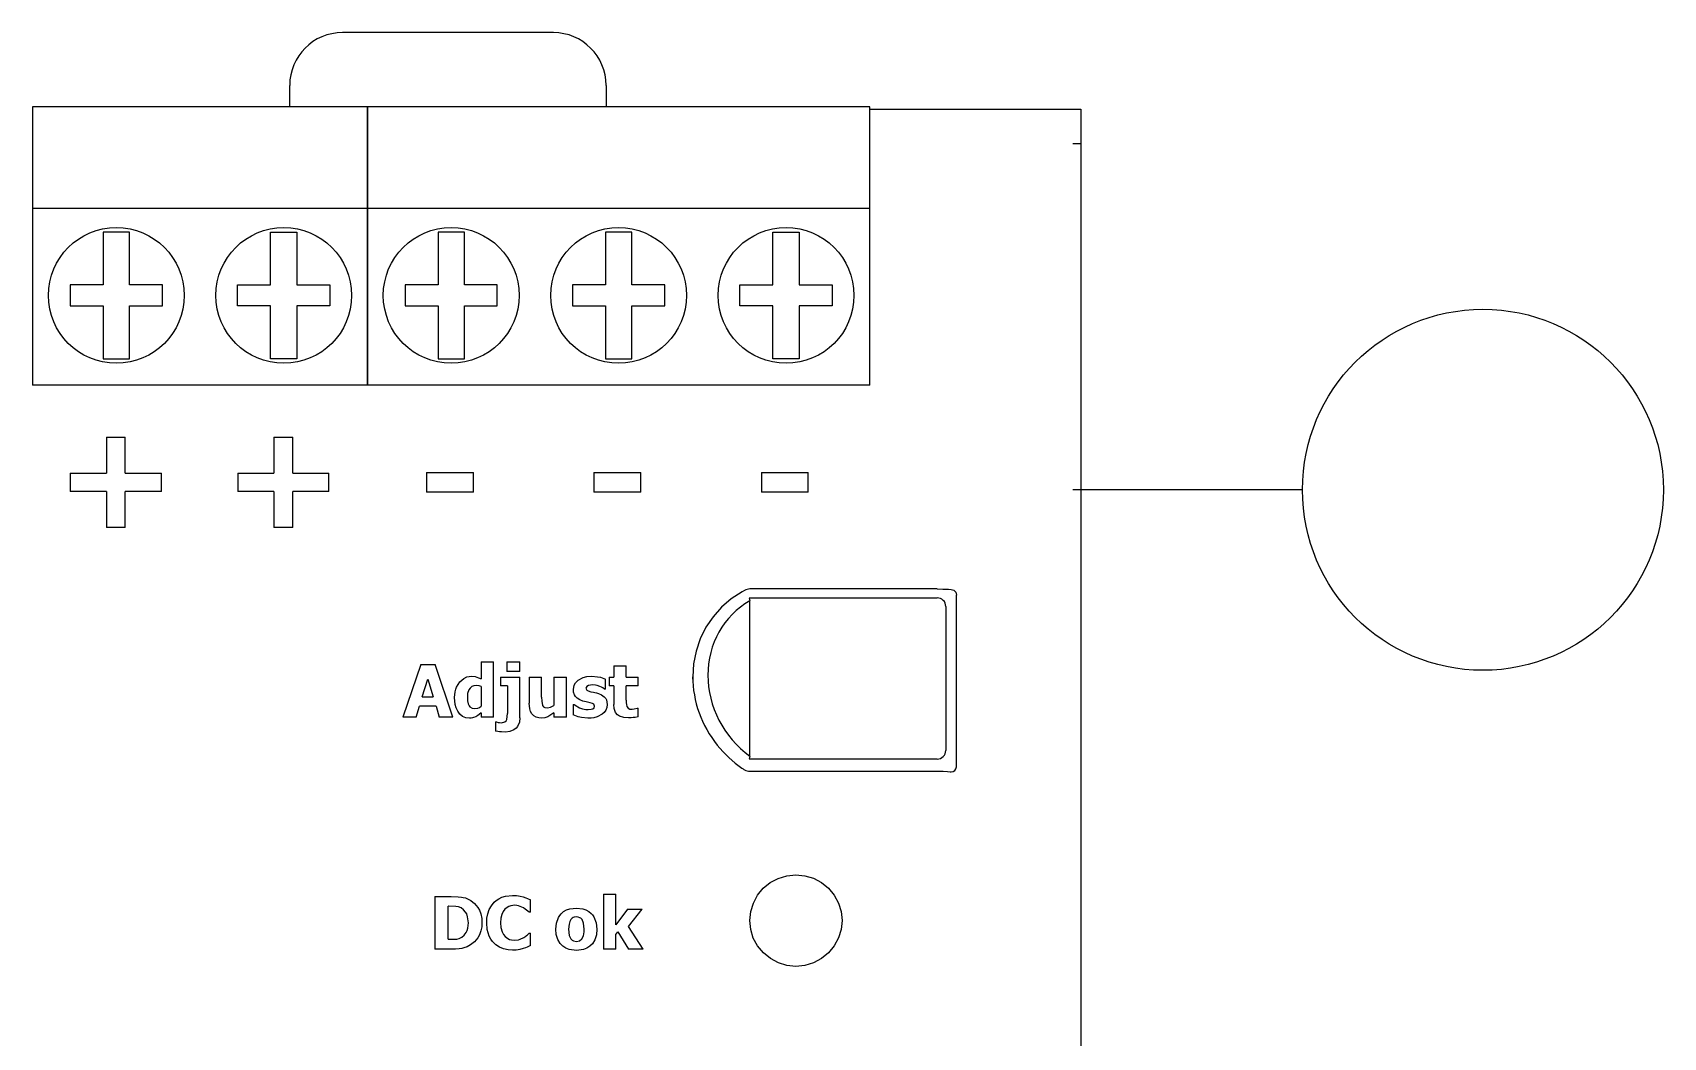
# Model space of a CAD drawing. Header units: inches. Extents: x -38 to 199, y -310 to 64.
# Drawn here: x 85.391 to 88.25, y -58.928 to -57.167 of the extents above; entities that cross this region are included whole.
import ezdxf

# ---------------------------------------------------------------- set-up
doc = ezdxf.new("R2010")
doc.units = ezdxf.units.IN
doc.header["$MEASUREMENT"] = 0

msp = doc.modelspace()

# ---------------------------------------------------------------- linework, layer by layer
at = {"linetype": 'ByBlock', "lineweight": -2}
for p, q in [((86.30379, -57.16658), (85.93398, -57.16658)), ((85.93398, -57.16658), (85.93398, -57.16658)), ((86.30379, -57.16658), (86.30379, -57.16658)), ((85.84153, -57.29665), (85.84153, -57.25903)), ((85.84153, -57.25903), (85.84153, -57.25903)), ((86.39624, -57.25903), (86.39624, -57.29665)), ((86.39624, -57.25903), (86.39624, -57.25903)), ((85.97787, -57.29665), (85.39079, -57.29665)), ((85.39079, -57.29665), (85.39079, -57.31052)), ((85.39079, -57.31052), (85.39079, -57.47462)), ((86.85848, -57.29665), (85.97787, -57.29665)), ((85.97787, -57.29665), (85.97787, -57.31052)), ((85.97787, -57.31052), (85.97787, -57.29665)), ((85.97787, -57.31052), (85.97787, -57.47462)), ((85.97787, -57.47462), (85.97787, -57.31052)), ((86.85848, -57.31052), (86.85848, -57.29665)), ((86.85848, -57.30063), (86.88159, -57.30063)), ((86.85848, -57.47462), (86.85848, -57.31052)), ((86.88159, -57.30063), (87.22829, -57.30063)), ((87.22829, -57.30063), (87.22829, -57.36113)), ((87.21442, -57.36113), (87.22829, -57.36113)), ((87.22829, -57.36113), (87.22829, -62.97219)), ((85.97787, -57.47462), (85.39079, -57.47462)), ((85.39079, -57.47462), (85.39079, -57.78434)), ((86.85848, -57.47462), (85.97787, -57.47462)), ((85.97787, -57.47462), (85.97787, -57.78434)), ((85.97787, -57.78434), (85.97787, -57.47462)), ((86.85848, -57.78434), (86.85848, -57.47462)), ((85.51445, -57.51623), (85.51445, -57.60868)), ((85.56068, -57.51623), (85.51445, -57.51623)), ((85.56068, -57.60868), (85.56068, -57.51623)), ((85.80799, -57.60868), (85.80799, -57.51623)), ((85.80799, -57.51623), (85.85421, -57.51623)), ((85.85421, -57.51623), (85.85421, -57.60868)), ((86.10152, -57.51623), (86.10152, -57.60868)), ((86.14775, -57.51623), (86.10152, -57.51623)), ((86.14775, -57.60868), (86.14775, -57.51623)), ((86.39506, -57.51623), (86.39506, -57.60868)), ((86.44129, -57.51623), (86.39506, -57.51623)), ((86.44129, -57.60868), (86.44129, -57.51623)), ((86.6886, -57.60868), (86.6886, -57.51623)), ((86.6886, -57.51623), (86.73483, -57.51623)), ((86.73483, -57.51623), (86.73483, -57.60868)), ((85.51445, -57.60868), (85.45667, -57.60868)), ((85.45667, -57.60868), (85.45667, -57.64566)), ((85.61846, -57.60868), (85.56068, -57.60868)), ((85.61846, -57.64566), (85.61846, -57.60868)), ((85.7502, -57.60868), (85.80799, -57.60868)), ((85.7502, -57.64566), (85.7502, -57.60868)), ((85.85421, -57.60868), (85.912, -57.60868)), ((85.912, -57.60868), (85.912, -57.64566)), ((86.10152, -57.60868), (86.04374, -57.60868)), ((86.04374, -57.60868), (86.04374, -57.64566)), ((86.20553, -57.60868), (86.14775, -57.60868)), ((86.20553, -57.64566), (86.20553, -57.60868)), ((86.39506, -57.60868), (86.33728, -57.60868)), ((86.33728, -57.60868), (86.33728, -57.64566)), ((86.49907, -57.60868), (86.44129, -57.60868)), ((86.49907, -57.64566), (86.49907, -57.60868)), ((86.63082, -57.60868), (86.6886, -57.60868)), ((86.63082, -57.64566), (86.63082, -57.60868)), ((86.73483, -57.60868), (86.79261, -57.60868)), ((86.79261, -57.60868), (86.79261, -57.64566)), ((85.45667, -57.64566), (85.51445, -57.64566)), ((85.51445, -57.64566), (85.51445, -57.73811)), ((85.56068, -57.73811), (85.56068, -57.64566)), ((85.56068, -57.64566), (85.61846, -57.64566)), ((85.80799, -57.64566), (85.7502, -57.64566)), ((85.80799, -57.73811), (85.80799, -57.64566)), ((85.85421, -57.64566), (85.85421, -57.73811)), ((85.912, -57.64566), (85.85421, -57.64566)), ((86.04374, -57.64566), (86.10152, -57.64566)), ((86.10152, -57.64566), (86.10152, -57.73811)), ((86.14775, -57.73811), (86.14775, -57.64566)), ((86.14775, -57.64566), (86.20553, -57.64566)), ((86.33728, -57.64566), (86.39506, -57.64566)), ((86.39506, -57.64566), (86.39506, -57.73811)), ((86.44129, -57.73811), (86.44129, -57.64566)), ((86.44129, -57.64566), (86.49907, -57.64566)), ((86.6886, -57.64566), (86.63082, -57.64566)), ((86.6886, -57.73811), (86.6886, -57.64566)), ((86.73483, -57.64566), (86.73483, -57.73811)), ((86.79261, -57.64566), (86.73483, -57.64566)), ((85.51445, -57.73811), (85.56068, -57.73811)), ((85.85421, -57.73811), (85.80799, -57.73811)), ((86.10152, -57.73811), (86.14775, -57.73811)), ((86.39506, -57.73811), (86.44129, -57.73811)), ((86.73483, -57.73811), (86.6886, -57.73811)), ((85.97787, -57.78434), (85.39079, -57.78434)), ((86.85848, -57.78434), (85.97787, -57.78434)), ((85.52037, -57.87581), (85.55319, -57.87581)), ((85.52037, -57.87581), (85.52037, -57.93889)), ((85.55319, -57.93889), (85.55319, -57.87581)), ((85.81391, -57.87581), (85.81391, -57.93889)), ((85.81391, -57.87581), (85.84673, -57.87581)), ((85.84673, -57.93889), (85.84673, -57.87581)), ((85.45684, -57.93889), (85.45684, -57.97096)), ((85.45684, -57.93889), (85.52037, -57.93889)), ((85.55319, -57.93889), (85.61672, -57.93889)), ((85.61672, -57.97096), (85.61672, -57.93889)), ((85.75038, -57.93889), (85.81391, -57.93889)), ((85.75038, -57.93889), (85.75038, -57.97096)), ((85.84673, -57.93889), (85.91026, -57.93889)), ((85.91026, -57.97096), (85.91026, -57.93889)), ((86.08147, -57.93769), (86.08147, -57.97216)), ((86.08147, -57.93769), (86.16374, -57.93769)), ((86.16374, -57.97216), (86.16374, -57.93769)), ((86.37489, -57.93769), (86.45715, -57.93769)), ((86.37489, -57.93769), (86.37489, -57.97216)), ((86.45715, -57.97216), (86.45715, -57.93769)), ((86.66843, -57.93769), (86.66843, -57.97216)), ((86.66843, -57.93769), (86.75069, -57.93769)), ((86.75069, -57.97216), (86.75069, -57.93769)), ((85.52037, -57.97096), (85.45684, -57.97096)), ((85.52037, -57.97096), (85.52037, -58.03404)), ((85.61672, -57.97096), (85.55319, -57.97096)), ((85.55319, -58.03404), (85.55319, -57.97096)), ((85.81391, -57.97096), (85.75038, -57.97096)), ((85.81391, -57.97096), (85.81391, -58.03404)), ((85.84673, -58.03404), (85.84673, -57.97096)), ((85.91026, -57.97096), (85.84673, -57.97096)), ((86.16374, -57.97216), (86.08147, -57.97216)), ((86.45715, -57.97216), (86.37489, -57.97216)), ((86.75069, -57.97216), (86.66843, -57.97216)), ((85.55319, -58.03404), (85.52037, -58.03404)), ((85.84673, -58.03404), (85.81391, -58.03404)), ((86.63909, -58.14434), (86.63461, -58.14704)), ((86.97646, -58.14183), (86.6484, -58.14183)), ((87.01036, -58.17552), (87.01036, -58.15238)), ((86.647, -58.15813), (86.64816, -58.16243)), ((86.64816, -58.43495), (86.64816, -58.16243)), ((86.6484, -58.15731), (86.97646, -58.15731)), ((86.99187, -58.17251), (86.99187, -58.42487)), ((87.01036, -58.42789), (87.01036, -58.17552)), ((86.07114, -58.27391), (86.0399, -58.36637)), ((86.07114, -58.27391), (86.09647, -58.27391)), ((86.12771, -58.36637), (86.09647, -58.27391)), ((86.17731, -58.26979), (86.17731, -58.29946)), ((86.17731, -58.26979), (86.19903, -58.26979)), ((86.19903, -58.36637), (86.19903, -58.26979)), ((86.22203, -58.26972), (86.22203, -58.28665)), ((86.22203, -58.26972), (86.24518, -58.26972)), ((86.24518, -58.28665), (86.22203, -58.28665)), ((86.24518, -58.28665), (86.24518, -58.26972)), ((86.40986, -58.27668), (86.43159, -58.27668)), ((86.40986, -58.27668), (86.40986, -58.29661)), ((86.43159, -58.29661), (86.43159, -58.27668)), ((86.5481, -58.29981), (86.5481, -58.29565)), ((86.07399, -58.3307), (86.0835, -58.30013)), ((86.0835, -58.30013), (86.09294, -58.3307)), ((86.17731, -58.31295), (86.17731, -58.34719)), ((86.21095, -58.29661), (86.21095, -58.31175)), ((86.21095, -58.29661), (86.24518, -58.29661)), ((86.22346, -58.31175), (86.21095, -58.31175)), ((86.22346, -58.31175), (86.22346, -58.35992)), ((86.24518, -58.36756), (86.24518, -58.29661)), ((86.26129, -58.29661), (86.28317, -58.29661)), ((86.26129, -58.29661), (86.26129, -58.34202)), ((86.28317, -58.33123), (86.28317, -58.29661)), ((86.30482, -58.29661), (86.30482, -58.34606)), ((86.30482, -58.29661), (86.32655, -58.29661)), ((86.32655, -58.36637), (86.32655, -58.29661)), ((86.39518, -58.31737), (86.39345, -58.31737)), ((86.39518, -58.31737), (86.39518, -58.29969)), ((86.40154, -58.29661), (86.40986, -58.29661)), ((86.40154, -58.29661), (86.40154, -58.31175)), ((86.40986, -58.31175), (86.40154, -58.31175)), ((86.40986, -58.31175), (86.40986, -58.34434)), ((86.43159, -58.29661), (86.45257, -58.29661)), ((86.45257, -58.31175), (86.43159, -58.31175)), ((86.43159, -58.33655), (86.43159, -58.31175)), ((86.45257, -58.31175), (86.45257, -58.29661)), ((86.06313, -58.36637), (86.06897, -58.34748)), ((86.09804, -58.34748), (86.06897, -58.34748)), ((86.07399, -58.3307), (86.09294, -58.3307)), ((86.09804, -58.34748), (86.10381, -58.36637)), ((86.33854, -58.34426), (86.33854, -58.36262)), ((86.33854, -58.34426), (86.34033, -58.34426)), ((86.45069, -58.35048), (86.45257, -58.35048)), ((86.45257, -58.36577), (86.45257, -58.35048)), ((86.06313, -58.36637), (86.0399, -58.36637)), ((86.12771, -58.36637), (86.10381, -58.36637)), ((86.17731, -58.3591), (86.17731, -58.36637)), ((86.19903, -58.36637), (86.17731, -58.36637)), ((86.20218, -58.37491), (86.20383, -58.37491)), ((86.20218, -58.37491), (86.20218, -58.39094)), ((86.30482, -58.35865), (86.30482, -58.36637)), ((86.32655, -58.36637), (86.30482, -58.36637)), ((86.64816, -58.43495), (86.647, -58.43925)), ((87.01036, -58.45345), (87.01036, -58.42789)), ((86.97646, -58.44007), (86.6484, -58.44007)), ((86.6484, -58.46133), (86.97646, -58.46133)), ((86.09609, -58.68063), (86.12471, -58.68063)), ((86.09609, -58.68063), (86.09609, -58.77308)), ((86.26354, -58.70857), (86.26354, -58.68655)), ((86.39166, -58.67651), (86.41338, -58.67651)), ((86.39166, -58.67651), (86.39166, -58.77308)), ((86.41338, -58.7306), (86.41338, -58.67651)), ((86.11932, -58.75578), (86.11932, -58.69786)), ((86.11977, -58.69786), (86.11932, -58.69786)), ((86.26354, -58.70857), (86.26122, -58.70857)), ((86.43399, -58.70333), (86.41338, -58.7306)), ((86.43399, -58.70333), (86.45968, -58.70333)), ((86.43526, -58.73337), (86.45968, -58.70333)), ((86.26144, -58.74521), (86.26354, -58.74521)), ((86.26354, -58.76694), (86.26354, -58.74521)), ((86.41338, -58.74731), (86.41675, -58.74281)), ((86.41338, -58.77308), (86.41338, -58.74731)), ((86.41675, -58.74281), (86.43563, -58.77308)), ((86.46148, -58.77308), (86.43526, -58.73337)), ((86.12501, -58.77308), (86.09609, -58.77308)), ((86.11932, -58.75578), (86.11977, -58.75578)), ((86.41338, -58.77308), (86.39166, -58.77308)), ((86.46148, -58.77308), (86.43563, -58.77308))]:
    msp.add_line(p, q, dxfattribs=at)
msp.add_line((87.61706, -57.9679), (87.21442, -57.9679))
at = {"linetype": 'ByBlock', "lineweight": -2, "flags": 128}
for points in [[(86.63464, -58.14702), (86.6157, -58.15917), (86.59862, -58.17371), (86.58367, -58.19042), (86.57111, -58.20901), (86.56114, -58.22917), (86.55393, -58.25057), (86.54956, -58.27285), (86.5481, -58.29565)], [(86.97646, -58.14183), (86.98672, -58.14187), (86.99663, -58.14222), (87.00119, -58.14266), (87.00569, -58.14412), (87.00916, -58.14767), (87.01036, -58.15238)], [(86.13955, -58.30456), (86.14659, -58.29853), (86.15219, -58.29598), (86.16015, -58.29474)], [(86.16015, -58.29474), (86.16677, -58.29529), (86.16987, -58.29615), (86.17273, -58.29728), (86.17731, -58.29946)], [(86.3473, -58.30163), (86.35616, -58.29706), (86.36219, -58.2955), (86.37135, -58.29474)], [(86.37135, -58.29474), (86.38139, -58.29551), (86.38665, -58.29665), (86.39518, -58.29969)], [(86.1307, -58.33205), (86.13153, -58.32208), (86.13265, -58.31744), (86.13397, -58.31382), (86.13955, -58.30456)], [(86.16861, -58.31107), (86.16455, -58.3115), (86.16078, -58.31297), (86.1577, -58.31552), (86.15563, -58.31861), (86.15352, -58.32504), (86.15296, -58.33183)], [(86.17731, -58.31295), (86.17382, -58.31175), (86.16861, -58.31107)], [(86.33884, -58.31774), (86.34033, -58.31034), (86.34284, -58.30604), (86.3473, -58.30163)], [(86.35532, -58.33842), (86.35008, -58.33635), (86.34539, -58.33333), (86.34231, -58.33004), (86.34083, -58.32756), (86.33928, -58.32278), (86.33884, -58.31774)], [(86.37218, -58.30965), (86.3651, -58.31086), (86.36219, -58.31263), (86.36094, -58.31549)], [(86.36094, -58.31549), (86.36223, -58.31895), (86.3649, -58.32051), (86.36955, -58.32194)], [(86.36955, -58.32194), (86.37409, -58.32291), (86.37649, -58.32334), (86.37912, -58.3239), (86.38296, -58.32501)], [(86.38521, -58.3125), (86.38055, -58.31086), (86.3778, -58.31019), (86.37218, -58.30965)], [(86.38296, -58.32501), (86.38838, -58.32729), (86.39303, -58.33066), (86.39562, -58.33387), (86.39669, -58.33595), (86.39825, -58.34456)], [(86.39345, -58.31737), (86.39036, -58.31529), (86.38834, -58.3141), (86.38521, -58.3125)], [(86.15655, -58.36831), (86.15031, -58.36755), (86.14454, -58.36508), (86.13975, -58.36103), (86.13609, -58.35594), (86.13352, -58.35033), (86.13186, -58.34438), (86.1307, -58.33205)], [(86.15296, -58.33183), (86.15326, -58.33771), (86.15435, -58.34306), (86.15591, -58.34649), (86.15743, -58.34835), (86.16148, -58.35072), (86.16622, -58.35138)], [(86.16622, -58.35138), (86.17139, -58.35047), (86.17412, -58.34929), (86.17731, -58.34719)], [(86.28324, -58.36831), (86.27835, -58.3679), (86.27365, -58.36651), (86.2695, -58.36404), (86.26614, -58.36057), (86.26377, -58.35641), (86.26228, -58.35175), (86.26129, -58.34202)], [(86.28317, -58.33123), (86.28332, -58.33836), (86.28474, -58.34584)], [(86.28474, -58.34584), (86.28664, -58.34831), (86.28892, -58.3496), (86.29366, -58.35026)], [(86.29366, -58.35026), (86.29875, -58.34924), (86.30482, -58.34606)], [(86.34033, -58.34426), (86.34465, -58.34742), (86.34651, -58.34853), (86.3494, -58.34988)], [(86.3494, -58.34988), (86.35461, -58.35185), (86.35773, -58.35267), (86.36059, -58.35312), (86.36453, -58.35333)], [(86.36828, -58.34142), (86.36371, -58.34036), (86.36123, -58.33988), (86.35532, -58.33842)], [(86.36453, -58.35333), (86.37011, -58.35271), (86.3728, -58.35183), (86.37506, -58.35031), (86.37615, -58.34741)], [(86.37615, -58.34741), (86.37481, -58.34398), (86.37222, -58.34254), (86.36828, -58.34142)], [(86.39825, -58.34456), (86.39763, -58.34953), (86.3958, -58.35421), (86.39301, -58.35818), (86.38941, -58.36135)], [(86.43526, -58.36771), (86.42709, -58.36708), (86.41944, -58.36465), (86.41614, -58.36243), (86.41268, -58.35805), (86.41045, -58.35139), (86.40986, -58.34434)], [(86.43159, -58.33655), (86.43163, -58.34144), (86.43174, -58.34414), (86.43264, -58.34786)], [(86.43264, -58.34786), (86.43509, -58.3509), (86.4381, -58.35219), (86.44215, -58.35258)], [(86.44215, -58.35258), (86.44572, -58.35209), (86.45069, -58.35048)], [(86.16772, -58.36584), (86.16396, -58.3673), (86.16179, -58.36786), (86.1597, -58.36817), (86.15655, -58.36831)], [(86.17731, -58.3591), (86.1736, -58.362), (86.17139, -58.36361), (86.16772, -58.36584)], [(86.20383, -58.37491), (86.20725, -58.37576), (86.20913, -58.37608), (86.21267, -58.3764)], [(86.21267, -58.3764), (86.21891, -58.37492), (86.22106, -58.37279), (86.22216, -58.37039), (86.22346, -58.35992)], [(86.24518, -58.36756), (86.24426, -58.37546), (86.24105, -58.38265), (86.23851, -58.38568), (86.23428, -58.38897), (86.22755, -58.39173), (86.22009, -58.39259)], [(86.30482, -58.35865), (86.29432, -58.36592), (86.28901, -58.36776), (86.28324, -58.36831)], [(86.36438, -58.36824), (86.35323, -58.36727), (86.34727, -58.36587), (86.33854, -58.36262)], [(86.38941, -58.36135), (86.3807, -58.36587), (86.37464, -58.36743), (86.37011, -58.36801), (86.36438, -58.36824)], [(86.45257, -58.36577), (86.44698, -58.36691), (86.44378, -58.36734), (86.44046, -58.36759), (86.43526, -58.36771)], [(86.22009, -58.39259), (86.21309, -58.39239), (86.20961, -58.3921), (86.20664, -58.39175), (86.20218, -58.39094)], [(86.59124, -58.41581), (86.60082, -58.42693), (86.6112, -58.43735), (86.6223, -58.44699), (86.63406, -58.45582)], [(86.97646, -58.46133), (86.98725, -58.46141), (86.99496, -58.46164), (86.99958, -58.46203), (87.00112, -58.46257)], [(86.72905, -58.8033), (86.71332, -58.80165), (86.69825, -58.79693), (86.68432, -58.78944), (86.67203, -58.77953), (86.66186, -58.76752), (86.65431, -58.75373), (86.64983, -58.73868), (86.64846, -58.72305), (86.65008, -58.70742), (86.6546, -58.69236), (86.66189, -58.67846), (86.67185, -58.66627), (86.68414, -58.65643), (86.69817, -58.6492), (86.71335, -58.64472), (86.7291, -58.64309), (86.74484, -58.64444), (86.76, -58.64889), (86.77389, -58.65638), (86.786, -58.66646), (86.79599, -58.67864), (86.80354, -58.69245), (86.8083, -58.7074), (86.80994, -58.723), (86.80827, -58.7386), (86.80351, -58.75356), (86.79598, -58.7674), (86.78601, -58.77961), (86.77391, -58.7897), (86.76001, -58.79719), (86.74483, -58.80175), (86.72905, -58.8033)], [(86.12471, -58.68063), (86.13694, -58.68116), (86.14301, -58.68187), (86.14554, -58.68232), (86.14956, -58.68341), (86.15895, -58.6879)], [(86.15895, -58.6879), (86.16572, -58.69334), (86.17125, -58.70016), (86.17399, -58.70497), (86.17649, -58.71147), (86.17809, -58.71912), (86.17858, -58.72693)], [(86.18697, -58.72693), (86.1874, -58.71906), (86.1888, -58.71131), (86.19134, -58.70387), (86.19509, -58.69707), (86.2001, -58.69099), (86.20355, -58.6879), (86.20801, -58.68483), (86.21355, -58.68212), (86.21962, -58.68022), (86.2323, -58.67883)], [(86.23597, -58.69614), (86.22931, -58.69692), (86.22588, -58.69808), (86.22251, -58.70003), (86.21881, -58.70326)], [(86.2323, -58.67883), (86.23904, -58.67911), (86.2424, -58.6795), (86.24559, -58.68003), (86.25065, -58.68115)], [(86.25118, -58.70093), (86.24581, -58.69818), (86.24252, -58.69702), (86.23969, -58.69641), (86.23597, -58.69614)], [(86.25065, -58.68115), (86.25573, -58.68299), (86.25846, -58.68415), (86.26354, -58.68655)], [(86.14202, -58.70093), (86.13769, -58.69911), (86.13307, -58.69819), (86.11977, -58.69786)], [(86.15475, -58.72678), (86.15349, -58.71625), (86.15179, -58.7115), (86.14986, -58.70809), (86.14628, -58.70399), (86.14202, -58.70093)], [(86.21881, -58.70326), (86.21569, -58.70738), (86.21336, -58.71223), (86.21154, -58.7191), (86.21095, -58.72701)], [(86.26122, -58.70857), (86.2568, -58.70485), (86.25457, -58.70314), (86.25118, -58.70093)], [(86.30812, -58.73824), (86.30919, -58.72742), (86.31281, -58.71751), (86.31515, -58.71388), (86.31741, -58.7112), (86.32181, -58.70737), (86.32686, -58.70449), (86.33242, -58.70254), (86.34416, -58.70116)], [(86.33449, -58.72109), (86.33241, -58.72488), (86.33119, -58.72906), (86.33037, -58.73839)], [(86.34416, -58.71674), (86.34038, -58.71715), (86.33852, -58.71775), (86.33662, -58.71889), (86.33449, -58.72109)], [(86.34416, -58.70116), (86.35541, -58.70243), (86.36078, -58.70421), (86.36569, -58.70686), (86.37003, -58.71038), (86.37233, -58.71291), (86.3749, -58.7166), (86.37894, -58.72694), (86.38012, -58.73824)], [(86.35404, -58.72139), (86.3518, -58.71903), (86.35011, -58.71796), (86.34755, -58.71709), (86.34416, -58.71674)], [(86.35787, -58.73839), (86.35667, -58.7273), (86.35404, -58.72139)], [(86.11977, -58.75578), (86.12966, -58.75564), (86.13466, -58.75537), (86.1386, -58.75439), (86.14314, -58.75218)], [(86.14314, -58.75218), (86.14744, -58.74868), (86.15087, -58.74405), (86.15246, -58.74072), (86.15377, -58.73639), (86.15475, -58.72678)], [(86.17858, -58.72693), (86.17811, -58.73417), (86.17661, -58.74124), (86.17408, -58.74784), (86.17111, -58.75313), (86.1654, -58.76027), (86.15865, -58.76574)], [(86.23222, -58.77488), (86.22429, -58.77438), (86.21654, -58.77275), (86.20921, -58.76979), (86.20268, -58.7655), (86.19683, -58.75963), (86.19395, -58.75555), (86.19133, -58.75051), (86.18794, -58.73897), (86.18697, -58.72693)], [(86.21095, -58.72701), (86.21159, -58.7354), (86.21377, -58.74283), (86.21625, -58.74738), (86.21926, -58.75098)], [(86.21926, -58.75098), (86.22409, -58.75461), (86.22699, -58.75594), (86.23053, -58.75697), (86.23612, -58.75757)], [(86.23612, -58.75757), (86.24253, -58.75677), (86.24584, -58.75566), (86.25185, -58.75263)], [(86.25185, -58.75263), (86.2553, -58.75037), (86.25694, -58.74912), (86.25833, -58.74795), (86.26144, -58.74521)], [(86.34416, -58.77525), (86.33164, -58.77365), (86.32577, -58.77139), (86.32055, -58.76806), (86.31591, -58.76346), (86.31157, -58.75638), (86.3089, -58.74751), (86.30812, -58.73824)], [(86.33037, -58.73839), (86.33163, -58.74947), (86.33419, -58.75503)], [(86.38012, -58.73824), (86.3793, -58.74779), (86.37647, -58.75686), (86.37222, -58.76366), (86.36768, -58.76814), (86.36247, -58.77144), (86.35662, -58.77368), (86.34416, -58.77525)], [(86.35397, -58.75518), (86.3565, -58.74998), (86.35737, -58.74622), (86.35772, -58.74295), (86.35787, -58.73839)], [(86.15865, -58.76574), (86.15283, -58.76887), (86.1466, -58.771), (86.14315, -58.77171), (86.13837, -58.77238), (86.13227, -58.77288), (86.12501, -58.77308)], [(86.25073, -58.77218), (86.24495, -58.77373), (86.24183, -58.77433), (86.2384, -58.77469), (86.23222, -58.77488)], [(86.26354, -58.76694), (86.25767, -58.76963), (86.25478, -58.77085), (86.25073, -58.77218)], [(86.33419, -58.75503), (86.33647, -58.75736), (86.33927, -58.75884), (86.3443, -58.75967)], [(86.3443, -58.75967), (86.34969, -58.75852), (86.35397, -58.75518)]]:
    msp.add_lwpolyline(points, dxfattribs=at)
at = {"linetype": 'ByBlock', "lineweight": -2}
for centre in [(85.53756, -57.62717), (85.8311, -57.62717), (86.12464, -57.62717), (86.41818, -57.62717), (86.71171, -57.62717)]:
    msp.add_circle(centre, 0.11903, dxfattribs=at)
msp.add_circle((87.93347, -57.9679), 0.31641)
for centre, radius, start, end in [((85.93398, -57.25903), 0.09245, 90, 180), ((86.30379, -57.25903), 0.09245, 0, 90), ((86.6484, -58.16032), 0.01849, 90, 120.22148)]:
    msp.add_arc(centre, radius, start, end, dxfattribs=at)
for centre, major_axis, ratio, start_param, end_param in [((86.741, -58.30595), (-0.1293, 0.11348), 0.9232172, 5.9852365, 7.9431084), ((86.73301, -58.29869), (0.16641, 0), 0.9866134, 2.1041416, 2.1139083), ((86.97646, -58.17251), (0.01541, 0), 0.9866134, 0, 1.5707963), ((86.73301, -58.30867), (0.1445, -0.124), 0.9303963, 3.8153411, 4.5124307), ((86.73301, -58.29869), (-0.16641, 0), 0.9866134, 1.0276844, 1.0374511), ((86.97646, -58.42487), (0.01541, 0), 0.9866134, 4.712389, 6.2831853), ((86.73301, -58.3017), (0.18491, 0), 0.9866134, 4.1477411, 4.1790437), ((86.6484, -58.44309), (0.01849, 0), 0.9866134, 4.1790437, 4.712389), ((87.00112, -58.45345), (0.00925, 0), 0.9866134, 4.712389, 6.2831853)]:
    msp.add_ellipse(centre, major_axis=major_axis, ratio=ratio, start_param=start_param, end_param=end_param, dxfattribs=at)

doc.saveas('drawing.dxf')
